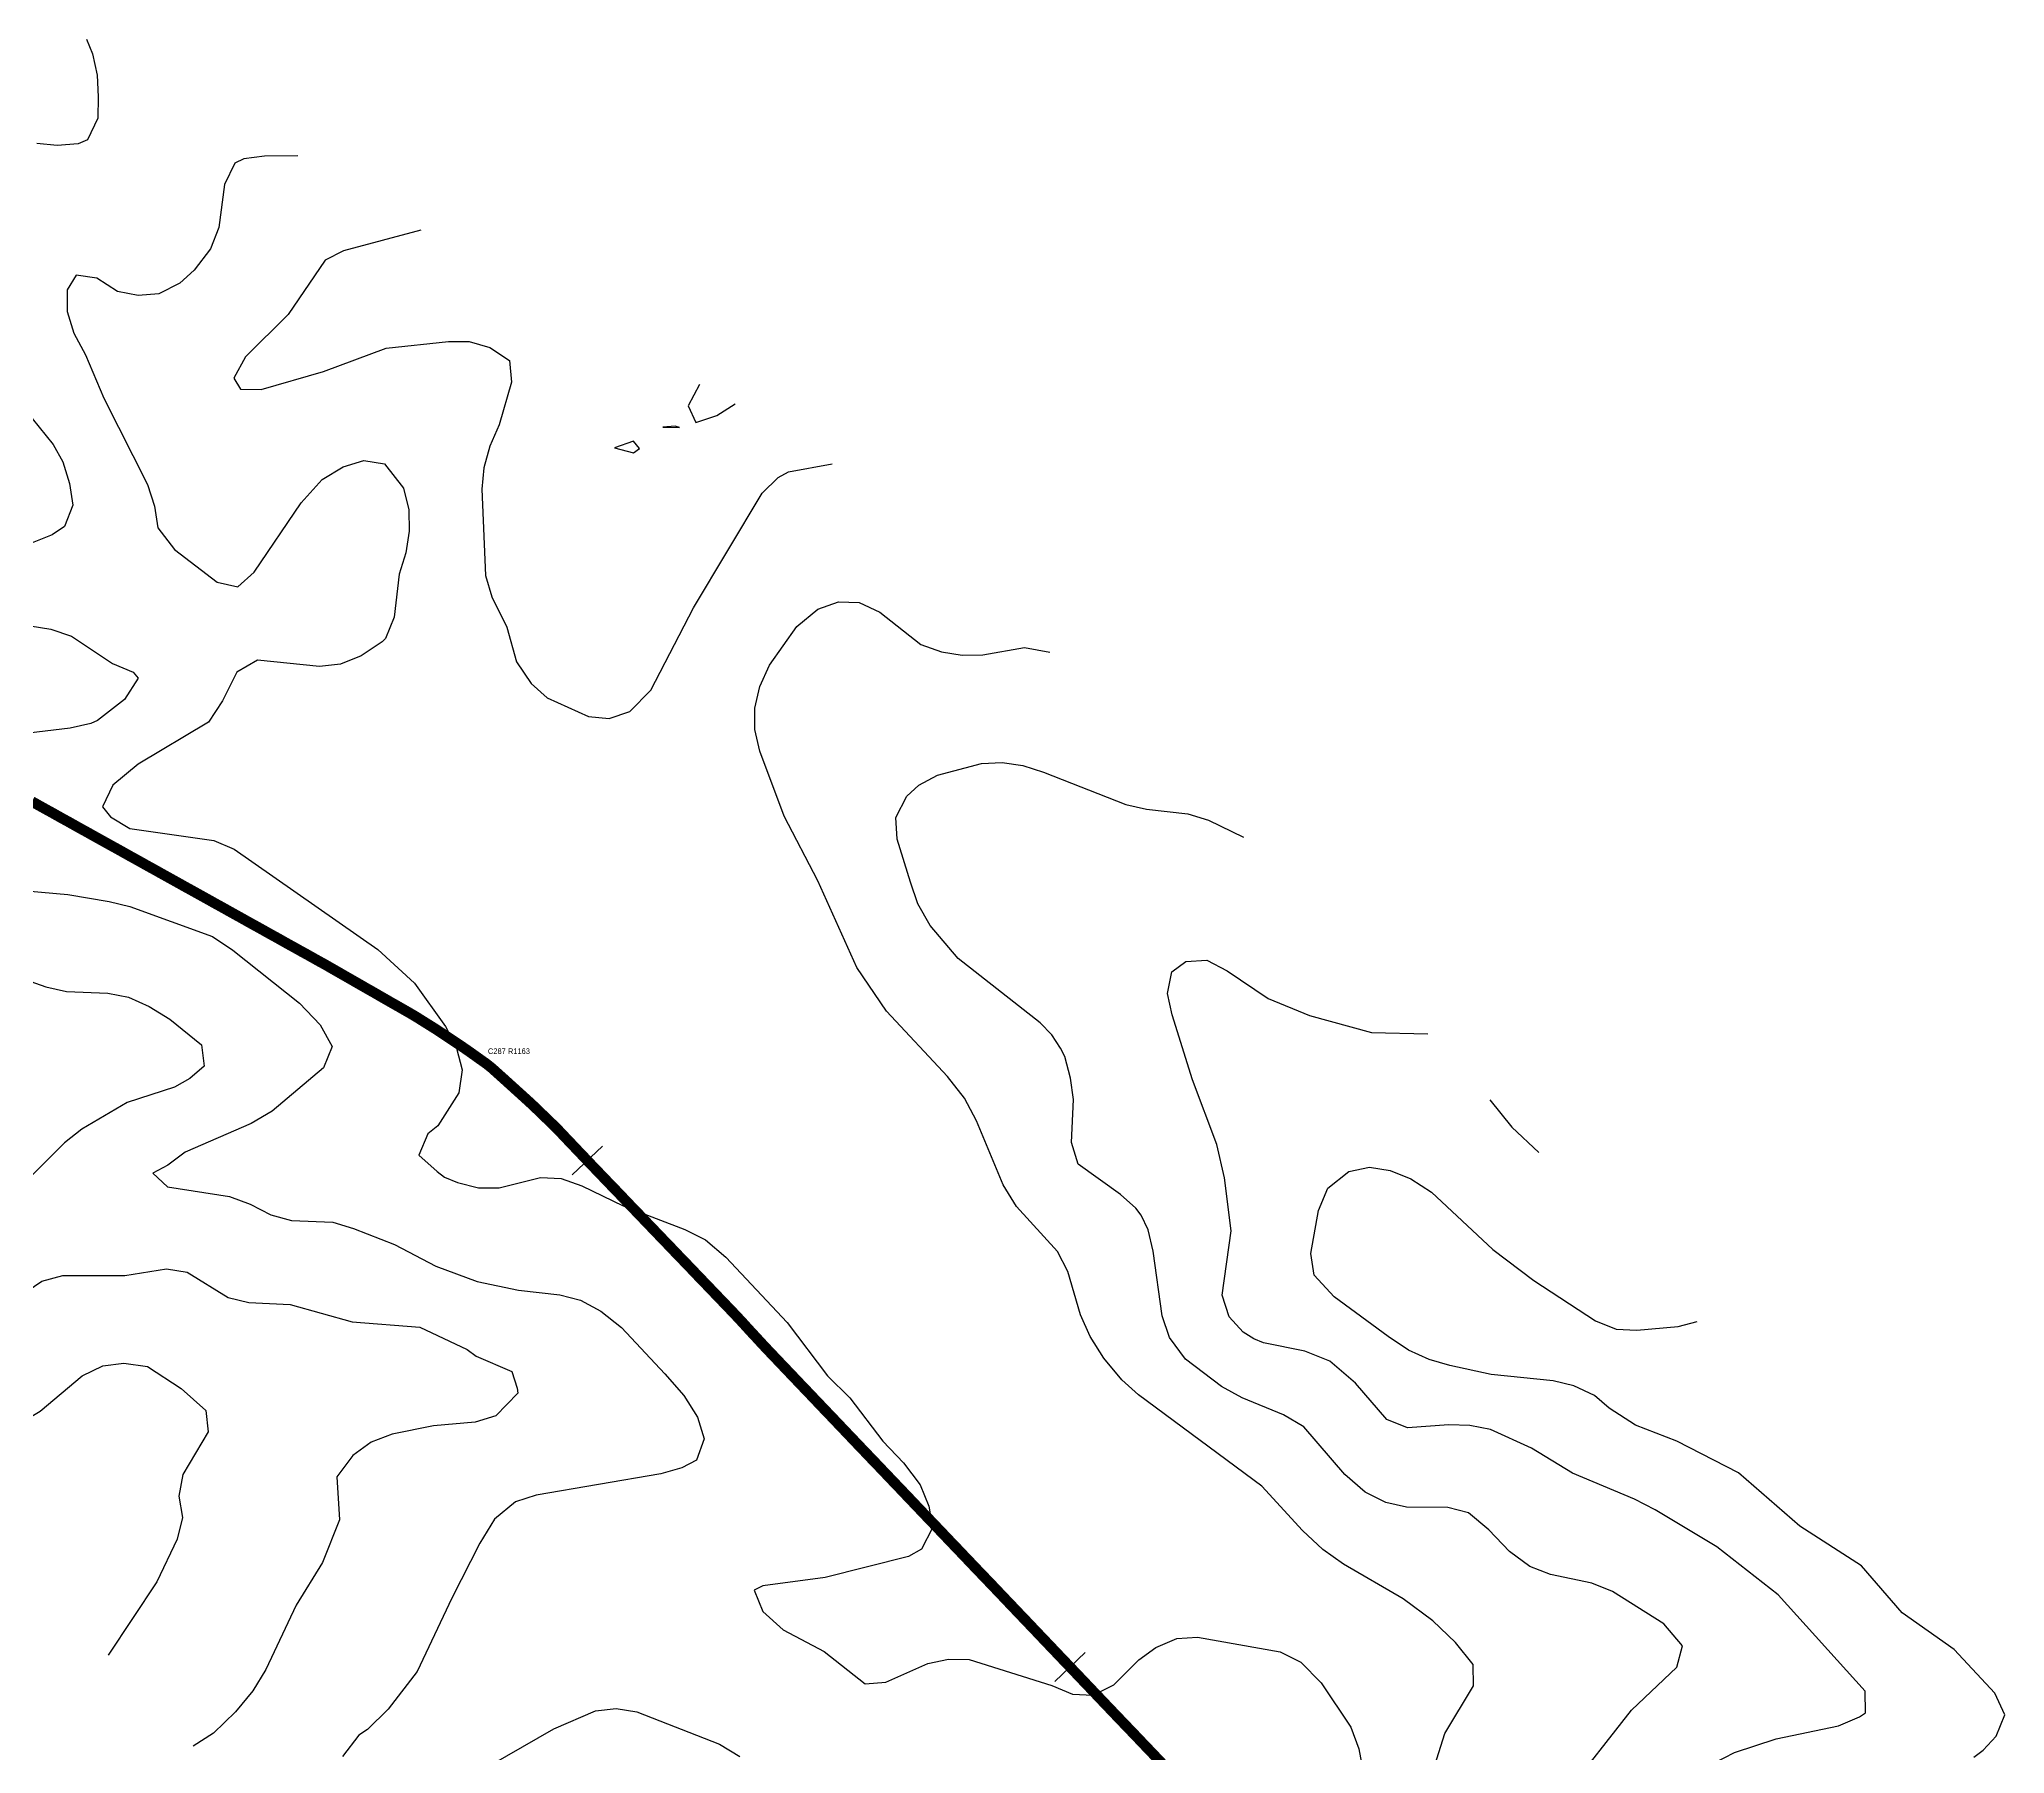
# Model space of a CAD drawing. Header units: metres. Extents: x 697254 to 930473, y 8023396 to 8227001.
# Drawn here: x 786781 to 789591, y 8136883 to 8139335 of the extents above; entities that cross this region are included whole.
import ezdxf

# ---------------------------------------------------------------- set-up
doc = ezdxf.new("R2010")
doc.units = ezdxf.units.M
for name, color, linetype in [('ALIGNMENT_FITTED', 4, 'Continuous'), ('CENTRELINE', 7, 'Continuous'), ('CHAINAGE', 7, 'Continuous'), ('CONTOUR_10M', 33, 'Continuous'), ('CONTOUR_INDEX_50M', 34, 'Continuous'), ('CURVE_LABELS', 4, 'Continuous'), ('GRADE_0-4', 3, 'Continuous')]:
    doc.layers.add(name, color=color, linetype=linetype)

msp = doc.modelspace()

# ---------------------------------------------------------------- linework, layer by layer
at = {"layer": 'ALIGNMENT_FITTED'}
for p, q in [((787266.4, 8137968.6), (786417.6, 8138440.4)), ((789413, 8135789.6), (787543.8, 8137753.8))]:
    msp.add_line(p, q, dxfattribs=at)
msp.add_arc((786701.3, 8136952.1), 1163.1, 43.5799, 60.931, dxfattribs=at)
at = {"layer": 'CENTRELINE'}
msp.add_polyline3d([(788379, 8136876.6, 1253.3), (788372.1, 8136883.9, 1253), (788365.2, 8136891.1, 1252.7), (788358.3, 8136898.3, 1252.5), (788351.4, 8136905.6, 1252.2), (788344.5, 8136912.8, 1252), (788337.6, 8136920, 1251.9), (788330.6, 8136927.3, 1251.8), (788323.7, 8136934.5, 1251.6), (788316.8, 8136941.7, 1251.2), (788309.9, 8136949, 1250.7), (788303, 8136956.2, 1250.4), (788296.1, 8136963.5, 1250), (788289.2, 8136970.7, 1249.6), (788282.3, 8136978, 1249.2), (788275.4, 8136985.2, 1248.8), (788268.5, 8136992.5, 1248.5), (788261.6, 8136999.7, 1248.1), (788254.7, 8137007, 1247.9), (788247.8, 8137014.2, 1247.8), (788240.9, 8137021.4, 1247.8), (788234, 8137028.7, 1247.7), (788227.1, 8137035.9, 1247.4), (788220.2, 8137043.2, 1247.2), (788213.3, 8137050.4, 1247), (788206.4, 8137057.7, 1246.9), (788199.5, 8137064.9, 1246.7), (788192.6, 8137072.2, 1246.5), (788185.7, 8137079.4, 1246.1), (788178.8, 8137086.6, 1245.9), (788171.9, 8137093.9, 1245.7), (788165, 8137101.1, 1245.7), (788158.1, 8137108.4, 1245.6), (788151.2, 8137115.6, 1245.7), (788144.3, 8137122.9, 1245.9), (788137.4, 8137130.1, 1246.1), (788130.5, 8137137.3, 1246.4), (788123.5, 8137144.6, 1246.7), (788116.6, 8137151.8, 1246.8), (788109.7, 8137159.1, 1247.1), (788102.8, 8137166.3, 1247.5), (788095.9, 8137173.6, 1248), (788089, 8137180.8, 1248.3), (788082.1, 8137188, 1248.7), (788075.2, 8137195.3, 1249.3), (788068.3, 8137202.5, 1249.7), (788061.4, 8137209.8, 1250), (788054.5, 8137217, 1250.1), (788047.6, 8137224.2, 1250.4), (788040.7, 8137231.5, 1250.4), (788033.8, 8137238.7, 1250.5), (788026.9, 8137246, 1251.1), (788020, 8137253.2, 1251.6), (788013.1, 8137260.5, 1251.8), (788006.2, 8137267.7, 1251.8), (787999.3, 8137274.9, 1251.6), (787992.4, 8137282.2, 1251.6), (787985.5, 8137289.4, 1251.7), (787978.6, 8137296.7, 1251.8), (787971.6, 8137303.9, 1251.8), (787964.7, 8137311.2, 1251.8), (787957.8, 8137318.4, 1251.8), (787950.9, 8137325.6, 1251.8), (787944, 8137332.9, 1251.9), (787937.1, 8137340.1, 1252.2), (787930.2, 8137347.4, 1252.4), (787923.3, 8137354.6, 1252.6), (787916.4, 8137361.9, 1252.6), (787909.5, 8137369.1, 1252.5), (787902.6, 8137376.3, 1252.4), (787895.7, 8137383.6, 1252.3), (787888.8, 8137390.8, 1252.1), (787881.9, 8137398.1, 1252), (787875, 8137405.3, 1251.9), (787868.1, 8137412.5, 1252), (787861.2, 8137419.8, 1252.2), (787854.3, 8137427, 1252.5), (787847.4, 8137434.3, 1252.8), (787840.5, 8137441.5, 1253.1), (787833.6, 8137448.8, 1253.2), (787826.7, 8137456, 1253.3), (787819.8, 8137463.3, 1253.2), (787813, 8137470.6, 1252.8), (787806.2, 8137478, 1252.5), (787799.4, 8137485.3, 1252.2), (787792.6, 8137492.7, 1252.1), (787785.9, 8137500.1, 1252.3), (787779.1, 8137507.4, 1252.5), (787772.2, 8137514.7, 1252.6), (787765.3, 8137521.9, 1252.7), (787758.4, 8137529.1, 1252.7), (787751.4, 8137536.4, 1252.6), (787744.5, 8137543.6, 1252.4), (787737.6, 8137550.8, 1252.3), (787730.7, 8137558, 1252.5), (787723.7, 8137565.2, 1252.6), (787716.8, 8137572.5, 1252.4), (787709.9, 8137579.7, 1252), (787703, 8137586.9, 1251.9), (787696, 8137594.1, 1252.2), (787689.1, 8137601.3, 1252.2), (787682.2, 8137608.6, 1251.8), (787675.2, 8137615.8, 1251.4), (787668.3, 8137623, 1251.2), (787661.4, 8137630.2, 1250.8), (787654.5, 8137637.4, 1250.1), (787647.5, 8137644.7, 1249.4), (787640.6, 8137651.9, 1249.3), (787633.7, 8137659.1, 1249.3), (787626.7, 8137666.3, 1249), (787619.8, 8137673.5, 1248.4), (787612.9, 8137680.8, 1248.3), (787606, 8137688, 1248.3), (787599, 8137695.2, 1248.1), (787592.1, 8137702.4, 1247.7), (787585.2, 8137709.6, 1247.3), (787578.2, 8137716.9, 1247), (787571.3, 8137724.1, 1246.4), (787564.4, 8137731.3, 1245.8), (787557.5, 8137738.6, 1245.3), (787550.6, 8137745.8, 1245.6), (787543.7, 8137753.1, 1245.6), (787536.8, 8137760.3, 1245.3), (787529.9, 8137767.6, 1244.8), (787523.1, 8137774.8, 1244.4), (787516, 8137781.9, 1244.1), (787508.8, 8137788.9, 1243.8), (787501.6, 8137795.8, 1243.5), (787494.4, 8137802.8, 1243.4), (787487.2, 8137809.7, 1243.6), (787479.9, 8137816.5, 1243.9), (787472.4, 8137823.3, 1244.3), (787465, 8137830, 1244.8), (787457.6, 8137836.7, 1245.4), (787450.2, 8137843.4, 1246.1), (787442.8, 8137850.1, 1246.6), (787435.3, 8137856.8, 1247.1), (787427.9, 8137863.5, 1247.4), (787420.1, 8137869.7, 1247.5), (787411.9, 8137875.5, 1247.7), (787403.8, 8137881.3, 1248.2), (787395.6, 8137887.1, 1248.7), (787387.4, 8137892.8, 1249), (787379.1, 8137898.4, 1249.6), (787370.8, 8137903.9, 1250), (787362.4, 8137909.5, 1250.3), (787354.1, 8137915, 1250.5), (787345.7, 8137920.5, 1250.8), (787337.2, 8137925.8, 1251.1), (787328.7, 8137931.1, 1251.4), (787320.3, 8137936.4, 1251.7), (787311.7, 8137941.5, 1252.1), (787303, 8137946.5, 1252.5), (787294.3, 8137951.5, 1252.8), (787285.6, 8137956.4, 1253), (787276.9, 8137961.4, 1253.2), (787268.2, 8137966.4, 1253.5), (787259.6, 8137971.4, 1253.7), (787250.9, 8137976.3, 1253.8), (787242.2, 8137981.3, 1253.8), (787233.5, 8137986.3, 1253.7), (787224.8, 8137991.3, 1254), (787216.2, 8137996.2, 1254.3), (787207.5, 8138001.2, 1254.4), (787198.8, 8138006.2, 1254.5), (787190.1, 8138011.2, 1254.6), (787181.4, 8138016, 1254.6), (787172.6, 8138020.9, 1254.8), (787163.9, 8138025.8, 1255.3), (787155.1, 8138030.6, 1255.6), (787146.4, 8138035.5, 1255.8), (787137.6, 8138040.3, 1255.7), (787128.9, 8138045.2, 1255.6), (787120.2, 8138050.1, 1255.3), (787111.4, 8138054.9, 1255.4), (787102.7, 8138059.8, 1255.7), (787093.9, 8138064.7, 1255.9), (787085.2, 8138069.5, 1256.1), (787076.4, 8138074.4, 1256.2), (787067.7, 8138079.3, 1256.2), (787059, 8138084.1, 1256.3), (787050.2, 8138089, 1256.4), (787041.5, 8138093.9, 1256.6), (787032.7, 8138098.7, 1256.8), (787024, 8138103.6, 1256.7), (787015.2, 8138108.5, 1256.3), (787006.5, 8138113.3, 1255.8), (786997.7, 8138118.2, 1255.6), (786989, 8138123, 1255.5), (786980.3, 8138127.9, 1255.3), (786971.5, 8138132.8, 1255), (786962.8, 8138137.6, 1254.6), (786954, 8138142.5, 1254.2), (786945.3, 8138147.4, 1253.9), (786936.5, 8138152.2, 1253.8), (786927.8, 8138157.1, 1253.5), (786919, 8138162, 1252.9), (786910.3, 8138166.8, 1252.1), (786901.6, 8138171.7, 1251.8), (786892.8, 8138176.6, 1251.5), (786884.1, 8138181.4, 1251.5), (786875.3, 8138186.3, 1251.5), (786866.6, 8138191.1, 1251.5), (786857.8, 8138196, 1251.4), (786849.1, 8138200.9, 1251.4), (786840.3, 8138205.7, 1251.2), (786831.6, 8138210.6, 1251.2), (786822.9, 8138215.5, 1251.5), (786814.1, 8138220.3, 1251.9), (786805.4, 8138225.2, 1252), (786796.6, 8138230.1, 1251.7), (786787.9, 8138234.9, 1251.3), (786779.1, 8138239.8, 1251)], dxfattribs=at)
at = {"layer": 'CHAINAGE'}
for p, q in [((787586.2, 8137752), (787542.7, 8137710.7)), ((788276.4, 8137027.6), (788233, 8136986.3))]:
    msp.add_line(p, q, dxfattribs=at)
at = {"layer": 'CONTOUR_10M'}
for points, elevation in [([(786848.3, 8139334.7), (786857.2, 8139314.1), (786863.6, 8139283.2), (786865.1, 8139252.5), (786864.5, 8139221.7), (786849.9, 8139191.1), (786836.4, 8139185.4), (786806.7, 8139182.9), (786777.2, 8139185.6)], 1260), ([(787326.7, 8139061.6), (787215.9, 8139032.3), (787189.7, 8139018.6), (787137, 8138941.1), (787075.8, 8138880.4), (787059.2, 8138849.9), (787068.7, 8138834.3), (787098.3, 8138834), (787187.5, 8138859.6), (787276.9, 8138893.2), (787365.9, 8138902.5), (787395.5, 8138902.6), (787425, 8138894.1), (787453.3, 8138875.3), (787455.9, 8138844.5), (787438.4, 8138783.2), (787425.3, 8138752.6), (787416.6, 8138722), (787413.9, 8138691.2), (787418.8, 8138568.1), (787428, 8138537.2), (787449.2, 8138494.2), (787463.2, 8138444.5), (787484.3, 8138413.4), (787507.1, 8138393), (787566, 8138366), (787595.6, 8138363.3), (787625.3, 8138373.2), (787655.4, 8138404.1), (787716.2, 8138521.7), (787814.6, 8138685.8), (787837.3, 8138708.2), (787852.3, 8138716), (787914.6, 8138727.5)], 1240), ([(787724.8, 8138840.8), (787708.6, 8138810.3), (787719.9, 8138786.5), (787749.6, 8138796.8), (787775.8, 8138813.2)], 1230), ([(786770.7, 8138792.3), (786800.9, 8138755.4), (786814.8, 8138730.2), (786824.2, 8138699.3), (786829, 8138668.4), (786817.2, 8138637.8), (786799.2, 8138625.8), (786754.1, 8138607.9)], 1260), ([(787690.2, 8138781.2), (787672.6, 8138780), (787696.1, 8138779.7), (787690.2, 8138781.2)], 1230), ([(787630.6, 8138760.2), (787603.4, 8138750.2), (787630.4, 8138743.5), (787639, 8138749.7), (787630.6, 8138760.2)], 1230), ([(786767.8, 8138495.9), (786797.3, 8138491.1), (786826.8, 8138480.9), (786885.6, 8138442.2), (786915, 8138429.7), (786922.1, 8138421.1), (786902.7, 8138390.6), (786864.4, 8138360.3), (786854.8, 8138356.2), (786825, 8138349.5), (786765.7, 8138342.6)], 1260), ([(788962.8, 8136824.3), (789057.6, 8136945.3), (789122.1, 8137006.7), (789130.2, 8137037.3), (789103.5, 8137068.5), (789030.3, 8137115.1), (789000.8, 8137126.6), (788941.7, 8137139.2), (788912.2, 8137150.6), (788882.9, 8137171.9), (788853.7, 8137203.3), (788824.4, 8137227.4), (788794.9, 8137235.2), (788735.6, 8137235.7), (788706.1, 8137242.4), (788676.7, 8137257), (788647.4, 8137282), (788589.1, 8137350.2), (788559.7, 8137367.6), (788500.8, 8137392), (788471.4, 8137408.2), (788419.7, 8137447), (788397.1, 8137478.1), (788386.6, 8137509), (788373.5, 8137601.4), (788366.3, 8137632.3), (788356.2, 8137652.9), (788348.9, 8137663.3), (788327, 8137682.6), (788266.3, 8137726), (788257, 8137756.8), (788259.7, 8137818.3), (788255.3, 8137849.2), (788247.1, 8137880), (788241, 8137891.9), (788228.7, 8137911.1), (788211.8, 8137928.3), (788094.6, 8138020), (788054.8, 8138067.2), (788037.1, 8138098.2), (788026.6, 8138129.2), (788007.5, 8138190.9), (788005.5, 8138221.7), (788021.2, 8138252.3), (788038.7, 8138268), (788065.3, 8138282.4), (788128, 8138298.8), (788157.7, 8138300.5), (788187.2, 8138296.2), (788216.7, 8138286.8), (788334.6, 8138240.4), (788364.1, 8138233.7), (788423.3, 8138226.8), (788452.8, 8138218.2), (788502.8, 8138193.5)], 1260), ([(786762.6, 8138116.8), (786821.8, 8138111.5), (786880.9, 8138101.6), (786910.5, 8138094.7), (787028.4, 8138051.6), (787057.7, 8138032.1), (787153, 8137956.5), (787182.5, 8137925.3), (787199.7, 8137894.3), (787187.3, 8137863.7), (787113.9, 8137802), (787084, 8137784.4), (786989.7, 8137743.4), (786964.7, 8137724.7), (786943.1, 8137713.3), (786964.3, 8137693.4), (787052.9, 8137679.8), (787082.4, 8137669), (787111.8, 8137653.7), (787141.4, 8137645.4), (787200.6, 8137643.2), (787230.1, 8137634), (787289, 8137610.9), (787347.9, 8137580.2), (787406.8, 8137558.3), (787465.9, 8137546), (787525.1, 8137539.1), (787554.6, 8137531.5), (787584, 8137516), (787613.3, 8137492.3), (787675.2, 8137426.4), (787702.6, 8137395.3), (787721.9, 8137364.2), (787731.5, 8137333.3), (787720.8, 8137302.7), (787699.5, 8137291.9), (787669.7, 8137283), (787491.5, 8137252.6), (787461.8, 8137242.9), (787431.8, 8137218.5), (787410.8, 8137183.9), (787371, 8137105.6), (787321.3, 8137000.6), (787280, 8136946.6), (787250, 8136917.5), (787237.6, 8136909.4), (787214.7, 8136879)], 1260), ([(789175, 8136869.2), (789204.9, 8136884.8), (789264.4, 8136904.4), (789353.5, 8136922.9), (789383.3, 8136935.8), (789391.9, 8136941.5), (789391.6, 8136972.2), (789267.2, 8137110.2), (789179.3, 8137179), (789091.1, 8137231.5), (789061.7, 8137246.8), (788973.3, 8137284), (788914.6, 8137320), (788855.7, 8137346.6), (788826.1, 8137352.2), (788796.5, 8137353.1), (788737.2, 8137349), (788707.7, 8137361), (788662.9, 8137412.9), (788626.1, 8137444.2), (788590.6, 8137458.6), (788531.5, 8137470.5), (788517.7, 8137476.4), (788502.1, 8137485.9), (788482, 8137507.7), (788472.4, 8137538.6), (788485.1, 8137630.7), (788475.4, 8137706.3), (788464.6, 8137754), (788430, 8137846.8), (788400.9, 8137939.5), (788393.9, 8137970.3), (788400.1, 8138001), (788420.4, 8138016), (788450.1, 8138017.6), (788479.5, 8138002.4), (788538.2, 8137963.1), (788597.1, 8137938.5), (788685.7, 8137914.3), (788766.3, 8137912.2)], 1270), ([(786760.9, 8137989.9), (786790.4, 8137979.4), (786819.9, 8137973.1), (786879.1, 8137970.7), (786908.7, 8137965), (786938.1, 8137951.5), (786967.5, 8137933.5), (787012.7, 8137896.9), (787016.6, 8137866.1), (786996, 8137848.7), (786974.4, 8137835.9), (786906.6, 8137814.1), (786841.7, 8137776.2), (786817, 8137756.7), (786756.9, 8137696.5)], 1270), ([(788854.8, 8137817.9), (788886.4, 8137779), (788925.1, 8137742.8)], 1270), ([(789546.9, 8136877.8), (789560.4, 8136887.9), (789578.8, 8136908.1), (789591.1, 8136938.7), (789576.9, 8136969.7), (789518.7, 8137032), (789444.6, 8137084.6), (789386.3, 8137151.7), (789298.2, 8137208.1), (789210.4, 8137284.7), (789122.1, 8137329.7), (789063.2, 8137352.7), (789025.6, 8137377.2), (789004.5, 8137395.2), (788975, 8137409.2), (788945.5, 8137416), (788856.8, 8137425), (788797.7, 8137438.1), (788768.2, 8137446.6), (788738.7, 8137460.1), (788709.4, 8137479.8), (788632.5, 8137536.4), (788604, 8137567.5), (788598.8, 8137598.4), (788609.9, 8137659.7), (788623.4, 8137691.8), (788653.3, 8137715.5), (788683, 8137721.6), (788712.6, 8137717.2), (788742.1, 8137704.9), (788771.4, 8137686.2), (788859.2, 8137604.2), (788917.9, 8137559.8), (789005.9, 8137502), (789035.4, 8137490), (789065, 8137488.6), (789124.3, 8137493.9), (789151.6, 8137501.1)], 1280), ([(786754.7, 8137538.3), (786784.7, 8137558.7), (786814.4, 8137566.6), (786903.3, 8137566.8), (786962.7, 8137576.2), (786992.2, 8137571.8), (787051, 8137535.3), (787080.5, 8137528.3), (787139.7, 8137525.4), (787228.3, 8137500.5), (787325, 8137492.7), (787392.7, 8137461), (787405.4, 8137451.5), (787456.7, 8137429.4), (787464, 8137405.9), (787465.4, 8137398.5), (787433.8, 8137365.9), (787404.1, 8137357), (787344.8, 8137351.7), (787285.3, 8137339.8), (787255.6, 8137328.6), (787229.4, 8137309.4), (787206.4, 8137279), (787210.2, 8137217.4), (787185.9, 8137156.2), (787148.1, 8137095.2), (787104.7, 8137003.5), (787086.5, 8136973), (787061.5, 8136942.6), (787030.1, 8136912.2), (787001.1, 8136893.9)], 1270), ([(786752.3, 8137354.9), (786782.1, 8137372.7), (786842.1, 8137423.2), (786871.9, 8137437.4), (786901.6, 8137441.3), (786935.6, 8137436.5), (786983.6, 8137405.1), (787019, 8137373.8), (787022.4, 8137343), (786986.3, 8137282), (786980.5, 8137251.3), (786985.6, 8137220.5), (786978, 8137189.8), (786949, 8137128.7), (786879.3, 8137023.8)], 1280), ([(787427, 8136866.9), (787516.6, 8136918.4), (787576.2, 8136944.2), (787605.9, 8136947.8), (787635.4, 8136943), (787753.3, 8136896.5), (787782.7, 8136879.1)], 1260)]:
    msp.add_lwpolyline(points, dxfattribs=dict(at, elevation=elevation))
at = {"layer": 'CONTOUR_INDEX_50M', "elevation": 1250}
for points in [[(787150.8, 8139168), (787102.8, 8139167.6), (787073.2, 8139163.8), (787060.6, 8139157.5), (787045.7, 8139126.9), (787037.8, 8139065.5), (787025.6, 8139034.9), (787002.2, 8139004.5), (786981.8, 8138985.8), (786952, 8138970.9), (786922.3, 8138968.1), (786892.8, 8138974), (786863.4, 8138993.1), (786833.9, 8138997.4), (786820.7, 8138976.2), (786820.8, 8138945.4), (786830.5, 8138914.5), (786847, 8138883.5), (786873.1, 8138821.7), (786935.6, 8138697.8), (786945.5, 8138666.9), (786950.6, 8138636), (786974.4, 8138604.9), (787035.3, 8138558.5), (787064.8, 8138551.7), (787088, 8138572.6), (787155.3, 8138671.6), (787185.4, 8138705), (787215.3, 8138723.1), (787245.1, 8138732.3), (787274.6, 8138727.6), (787301.8, 8138692.8), (787309.2, 8138661.9), (787309.9, 8138631.1), (787305, 8138600.4), (787295.4, 8138569.8), (787288.5, 8138508.4), (787276, 8138477.8), (787271.1, 8138472.8), (787241.2, 8138452.8), (787211.5, 8138441.3), (787181.8, 8138437.7), (787093, 8138446.9), (787063.2, 8138429.6), (787042.8, 8138388.7), (787022.8, 8138358.2), (786922.1, 8138298), (786886.2, 8138267.8), (786871.1, 8138237.2), (786882.6, 8138222.7), (786910.5, 8138205.9), (787030.3, 8138188.7), (787059.7, 8138176.5), (787265.2, 8138032.9), (787317.2, 8137985), (787361.8, 8137922.9), (787377.3, 8137891.9), (787385.6, 8137861), (787380.9, 8137827.8), (787350.6, 8137781), (787336.4, 8137769.4), (787323.6, 8137738.8), (787349.7, 8137715.4), (787360.2, 8137707.6), (787379.1, 8137700), (787408.7, 8137692.4), (787438.3, 8137692.3), (787497.7, 8137706.8), (787527.3, 8137705.7), (787556.8, 8137694.8), (787615.7, 8137666.3), (787704.1, 8137632.4), (787733.5, 8137617.6), (787762.8, 8137592.9), (787850.4, 8137499.6), (787908.1, 8137423.2), (787939.7, 8137392), (787987.1, 8137329.9), (788016.5, 8137298.7), (788040.3, 8137267.6), (788053, 8137236.7), (788057.9, 8137205.8), (788042.4, 8137175.3), (788023.6, 8137165), (787904.7, 8137134.8), (787815.7, 8137123), (787802.9, 8137117), (787815.7, 8137086.1), (787844.4, 8137060.2), (787903.3, 8137029.1), (787961.9, 8136983), (787991.5, 8136985.1), (788051.2, 8137011.8), (788080.9, 8137018.2), (788110.5, 8137017.5), (788228.5, 8136980.4), (788258, 8136968.2), (788287.6, 8136966.7), (788317.4, 8136981.6), (788353, 8137017.2), (788377.4, 8137034.8), (788407.2, 8137047.5), (788436.8, 8137049.4), (788555, 8137028.6), (788584.5, 8137013.7), (788613.7, 8136984.2), (788656.3, 8136920.8), (788667.4, 8136889.9), (788673.4, 8136859)], [(788759.5, 8136813.8), (788790.5, 8136912), (788831.7, 8136979.9), (788831.2, 8137010.7), (788805.8, 8137041.8), (788773.4, 8137073), (788731.1, 8137104.3), (788645.6, 8137153.9), (788616.3, 8137175.1), (788587, 8137201.9), (788528.7, 8137265.3), (788352.7, 8137396), (788328.8, 8137417.5), (788302.8, 8137448.6), (788283.6, 8137479.6), (788269.8, 8137510.6), (788251.7, 8137572.3), (788237, 8137601.3), (788178.3, 8137665.6), (788158.9, 8137696.7), (788121, 8137788.1), (788103.9, 8137820.5), (788079.6, 8137851.6), (787992.5, 8137945), (787950, 8138007.2), (787894.2, 8138131), (787845.9, 8138223.9), (787811.2, 8138316.7), (787804, 8138347.5), (787804, 8138378.3), (787811.4, 8138409), (787825, 8138439.5), (787864, 8138494.7), (787894, 8138519.6), (787923.8, 8138530.3), (787953.4, 8138529.3), (787982.8, 8138515.3), (788041.4, 8138469.4), (788070.9, 8138458.8), (788100.5, 8138454), (788130.1, 8138454.5), (788189.5, 8138464.9), (788225.7, 8138458)]]:
    msp.add_lwpolyline(points, dxfattribs=at)
at = {"layer": 'GRADE_0-4', "const_width": 15}
msp.add_lwpolyline([(788386, 8136869.4), (788379, 8136876.6), (788372.1, 8136883.9), (788365.2, 8136891.1), (788358.3, 8136898.3), (788351.4, 8136905.6), (788344.5, 8136912.8), (788337.6, 8136920), (788330.6, 8136927.3), (788323.7, 8136934.5), (788316.8, 8136941.7), (788309.9, 8136949), (788303, 8136956.2), (788296.1, 8136963.5), (788289.2, 8136970.7), (788282.3, 8136978), (788275.4, 8136985.2), (788268.5, 8136992.5), (788261.6, 8136999.7), (788254.7, 8137007), (788247.8, 8137014.2), (788240.9, 8137021.4), (788234, 8137028.7), (788227.1, 8137035.9), (788220.2, 8137043.2), (788213.3, 8137050.4), (788206.4, 8137057.7), (788199.5, 8137064.9), (788192.6, 8137072.2), (788185.7, 8137079.4), (788178.8, 8137086.6), (788171.9, 8137093.9), (788165, 8137101.1), (788158.1, 8137108.4), (788151.2, 8137115.6), (788144.3, 8137122.9), (788137.4, 8137130.1), (788130.5, 8137137.3), (788123.5, 8137144.6), (788116.6, 8137151.8), (788109.7, 8137159.1), (788102.8, 8137166.3), (788095.9, 8137173.6), (788089, 8137180.8), (788082.1, 8137188), (788075.2, 8137195.3), (788068.3, 8137202.5), (788061.4, 8137209.8), (788054.5, 8137217), (788047.6, 8137224.2), (788040.7, 8137231.5), (788033.8, 8137238.7), (788026.9, 8137246), (788020, 8137253.2), (788013.1, 8137260.5), (788006.2, 8137267.7), (787999.3, 8137274.9), (787992.4, 8137282.2), (787985.5, 8137289.4), (787978.6, 8137296.7), (787971.6, 8137303.9), (787964.7, 8137311.2), (787957.8, 8137318.4), (787950.9, 8137325.6), (787944, 8137332.9), (787937.1, 8137340.1), (787930.2, 8137347.4), (787923.3, 8137354.6), (787916.4, 8137361.9), (787909.5, 8137369.1), (787902.6, 8137376.3), (787895.7, 8137383.6), (787888.8, 8137390.8), (787881.9, 8137398.1), (787875, 8137405.3), (787868.1, 8137412.5), (787861.2, 8137419.8), (787854.3, 8137427), (787847.4, 8137434.3), (787840.5, 8137441.5), (787833.6, 8137448.8), (787826.7, 8137456), (787819.8, 8137463.3), (787813, 8137470.6), (787806.2, 8137478), (787799.4, 8137485.3), (787792.6, 8137492.7), (787785.9, 8137500.1), (787779.1, 8137507.4), (787772.2, 8137514.7), (787765.3, 8137521.9), (787758.4, 8137529.1), (787751.4, 8137536.4), (787744.5, 8137543.6), (787737.6, 8137550.8), (787730.7, 8137558), (787723.7, 8137565.2), (787716.8, 8137572.5), (787709.9, 8137579.7), (787703, 8137586.9), (787696, 8137594.1), (787689.1, 8137601.3), (787682.2, 8137608.6), (787675.2, 8137615.8), (787668.3, 8137623), (787661.4, 8137630.2), (787654.5, 8137637.4), (787647.5, 8137644.7), (787640.6, 8137651.9), (787633.7, 8137659.1), (787626.7, 8137666.3), (787619.8, 8137673.5), (787612.9, 8137680.8), (787606, 8137688), (787599, 8137695.2), (787592.1, 8137702.4), (787585.2, 8137709.6), (787578.2, 8137716.9), (787571.3, 8137724.1), (787564.4, 8137731.3), (787557.5, 8137738.6), (787550.6, 8137745.8), (787543.7, 8137753.1), (787536.8, 8137760.3), (787529.9, 8137767.6), (787523.1, 8137774.8), (787516, 8137781.9), (787508.8, 8137788.9), (787501.6, 8137795.8), (787494.4, 8137802.8), (787487.2, 8137809.7), (787479.9, 8137816.5), (787472.4, 8137823.3), (787465, 8137830), (787457.6, 8137836.7), (787450.2, 8137843.4), (787442.8, 8137850.1), (787435.3, 8137856.8), (787427.9, 8137863.5), (787420.1, 8137869.7), (787411.9, 8137875.5), (787403.8, 8137881.3), (787395.6, 8137887.1), (787387.4, 8137892.8), (787379.1, 8137898.4), (787370.8, 8137903.9), (787362.4, 8137909.5), (787354.1, 8137915), (787345.7, 8137920.5), (787337.2, 8137925.8), (787328.7, 8137931.1), (787320.3, 8137936.4), (787311.7, 8137941.5), (787303, 8137946.5), (787294.3, 8137951.5), (787285.6, 8137956.4), (787276.9, 8137961.4), (787268.2, 8137966.4), (787259.6, 8137971.4), (787250.9, 8137976.3), (787242.2, 8137981.3), (787233.5, 8137986.3), (787224.8, 8137991.3), (787216.2, 8137996.2), (787207.5, 8138001.2), (787198.8, 8138006.2), (787190.1, 8138011.2), (787181.4, 8138016), (787172.6, 8138020.9), (787163.9, 8138025.8), (787155.1, 8138030.6), (787146.4, 8138035.5), (787137.6, 8138040.3), (787128.9, 8138045.2), (787120.2, 8138050.1), (787111.4, 8138054.9), (787102.7, 8138059.8), (787093.9, 8138064.7), (787085.2, 8138069.5), (787076.4, 8138074.4), (787067.7, 8138079.3), (787059, 8138084.1), (787050.2, 8138089), (787041.5, 8138093.9), (787032.7, 8138098.7), (787024, 8138103.6), (787015.2, 8138108.5), (787006.5, 8138113.3), (786997.7, 8138118.2), (786989, 8138123), (786980.3, 8138127.9), (786971.5, 8138132.8), (786962.8, 8138137.6), (786954, 8138142.5), (786945.3, 8138147.4), (786936.5, 8138152.2), (786927.8, 8138157.1), (786919, 8138162), (786910.3, 8138166.8), (786901.6, 8138171.7), (786892.8, 8138176.6), (786884.1, 8138181.4), (786875.3, 8138186.3), (786866.6, 8138191.1), (786857.8, 8138196), (786849.1, 8138200.9), (786840.3, 8138205.7), (786831.6, 8138210.6), (786822.9, 8138215.5), (786814.1, 8138220.3), (786805.4, 8138225.2), (786796.6, 8138230.1), (786787.9, 8138234.9), (786779.1, 8138239.8), (786770.4, 8138244.7)], dxfattribs=at)

# ---------------------------------------------------------------- texts
at = {"layer": 'CURVE_LABELS'}
msp.add_text('C287 R1163', height=8, dxfattribs=at).set_placement((787422.4, 8137883.6))

doc.saveas('drawing.dxf')
